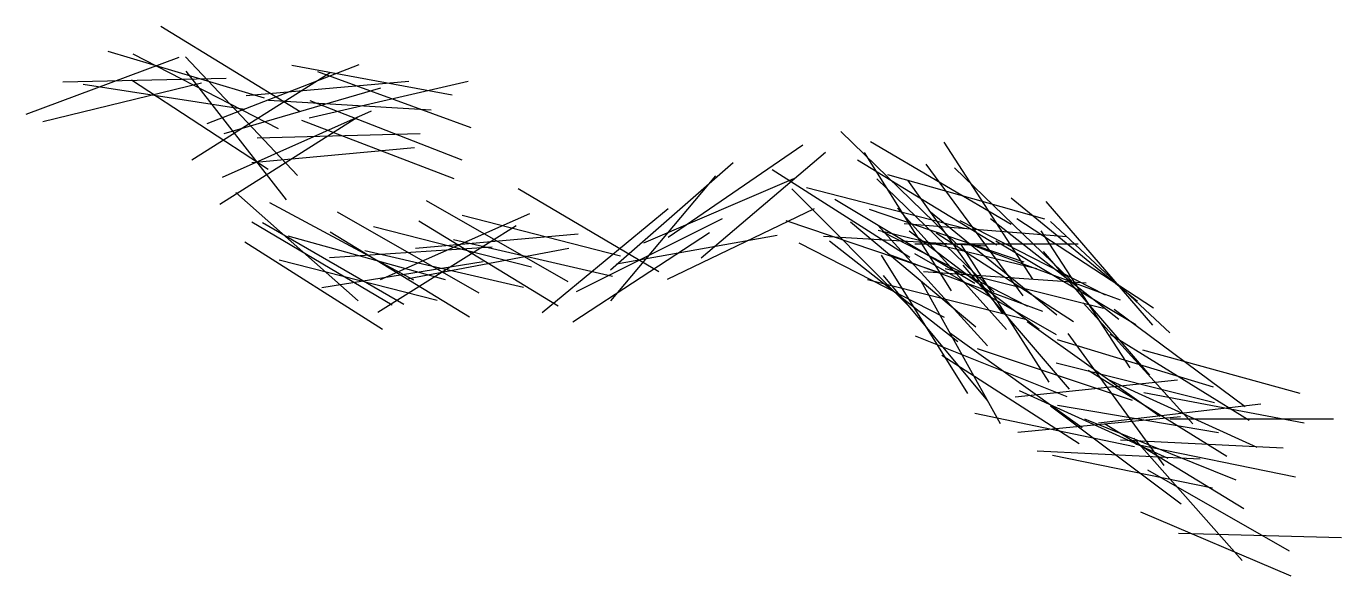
# Model space of a CAD drawing. Extents: x 450045 to 455000, y 6465319 to 6474780.
# Drawn here: x 450988.32 to 451012.02, y 6467457.03 to 6467466.92 of the extents above; entities that cross this region are included whole.
import ezdxf

# ---------------------------------------------------------------- set-up
doc = ezdxf.new("R2010")
doc.units = 0

msp = doc.modelspace()

# ---------------------------------------------------------------- linework, layer by layer
at = {"layer": 'cliff3'}
for points in [[(450990.746, 6467466.918), (450993.254, 6467465.382)], [(450989.791, 6467466.47), (450992.609, 6467465.63)], [(450988.322, 6467465.337), (450991.078, 6467466.363)], [(450990.242, 6467466.42), (450992.858, 6467465.08)], [(450991.193, 6467466.37), (450993.207, 6467464.23)], [(450991.58, 6467465.167), (450994.32, 6467466.233)], [(450991.195, 6467466.108), (450993.005, 6467463.792)], [(450991.306, 6467464.516), (450993.794, 6467466.084)], [(450993.105, 6467466.219), (450995.995, 6467465.681)], [(450993.569, 6467466.104), (450996.331, 6467465.096)], [(450988.622, 6467465.203), (450991.478, 6467465.897)], [(450988.98, 6467465.917), (450991.92, 6467465.983)], [(450989.347, 6467465.874), (450992.253, 6467465.426)], [(450990.22, 6467465.956), (450992.68, 6467464.344)], [(450991.889, 6467464.988), (450994.711, 6467465.812)], [(450992.286, 6467465.669), (450995.214, 6467465.931)], [(450993.417, 6467465.272), (450996.283, 6467465.928)], [(450992.683, 6467465.588), (450995.617, 6467465.412)], [(450993.431, 6467465.584), (450996.169, 6467464.516)], [(450991.808, 6467463.713), (450994.292, 6467465.287)], [(450991.857, 6467464.203), (450994.543, 6467465.397)], [(450993.277, 6467465.225), (450996.023, 6467464.175)], [(450992.48, 6467464.912), (450995.42, 6467464.988)], [(451002.996, 6467465.025), (451005.104, 6467462.975)], [(451003.533, 6467464.845), (451006.067, 6467463.355)], [(451004.85, 6467464.833), (451006.45, 6467462.367)], [(450992.386, 6467464.463), (450995.314, 6467464.737)], [(450999.888, 6467463.119), (451002.312, 6467464.781)], [(451000.48, 6467462.748), (451002.72, 6467464.652)], [(451003.415, 6467464.643), (451004.985, 6467462.157)], [(450998.844, 6467462.532), (451001.056, 6467464.468)], [(451001.759, 6467464.337), (451004.241, 6467462.763)], [(451003.295, 6467464.515), (451005.805, 6467462.985)], [(451004.527, 6467464.433), (451006.273, 6467462.067)], [(451005.042, 6467464.371), (451007.158, 6467462.329)], [(450998.853, 6467461.976), (451000.747, 6467464.224)], [(450999.449, 6467463.021), (451002.151, 6467464.179)], [(451003.642, 6467464.171), (451005.758, 6467462.129)], [(451003.835, 6467464.249), (451006.665, 6467463.451)], [(451004.196, 6467464.146), (451005.904, 6467461.754)], [(450992.098, 6467463.923), (450994.302, 6467461.977)], [(450997.185, 6467463.999), (450999.715, 6467462.501)], [(451002.111, 6467463.989), (451004.189, 6467461.911)], [(451002.376, 6467464.015), (451005.224, 6467463.285)], [(450992.705, 6467463.745), (450995.295, 6467462.355)], [(450995.524, 6467463.779), (450998.076, 6467462.321)], [(450997.617, 6467461.763), (450999.883, 6467463.637)], [(450999.876, 6467462.362), (451002.524, 6467463.638)], [(451002.889, 6467463.806), (451005.411, 6467462.294)], [(451003.508, 6467463.623), (451006.292, 6467462.677)], [(451004.017, 6467463.643), (451005.983, 6467461.457)], [(451006.062, 6467463.831), (451008.338, 6467461.969)], [(451006.687, 6467463.761), (451008.613, 6467461.539)], [(450992.385, 6467463.399), (450994.915, 6467461.901)], [(450993.924, 6467463.579), (450996.476, 6467462.121)], [(450994.705, 6467462.356), (450997.395, 6467463.544)], [(450995.395, 6467463.415), (450997.905, 6467461.885)], [(450996.176, 6467463.514), (450999.024, 6467462.786)], [(450998.235, 6467462.143), (451000.865, 6467463.457)], [(451002.008, 6467463.423), (451004.792, 6467462.477)], [(451003.173, 6467463.394), (451005.427, 6467461.506)], [(451004.61, 6467463.578), (451006.89, 6467461.722)], [(451005.142, 6467463.42), (451007.758, 6467462.08)], [(451005.693, 6467463.457), (451008.007, 6467461.643)], [(451006.169, 6467463.454), (451008.631, 6467461.846)], [(451006.775, 6467463.402), (451008.925, 6467461.398)], [(450992.576, 6467463.383), (450995.124, 6467461.917)], [(450993.795, 6467463.215), (450996.305, 6467461.685)], [(450994.576, 6467463.314), (450997.424, 6467462.586)], [(450994.655, 6467461.768), (450997.145, 6467463.332)], [(450995.336, 6467462.92), (450998.264, 6467463.18)], [(450998.169, 6467461.597), (451000.631, 6467463.203)], [(450998.953, 6467462.642), (451001.847, 6467463.158)], [(451003.662, 6467463.339), (451005.638, 6467461.161)], [(451003.671, 6467463.245), (451006.529, 6467462.555)], [(451003.742, 6467463.22), (451006.358, 6467461.88)], [(451004.135, 6467463.365), (451007.065, 6467463.135)], [(451004.228, 6467463.237), (451006.572, 6467461.463)], [(451004.715, 6467463.198), (451007.185, 6467461.602)], [(451006.599, 6467463.233), (451008.201, 6467460.767)], [(450992.259, 6467463.037), (450994.741, 6467461.463)], [(450993.033, 6467463.142), (450995.867, 6467462.358)], [(450993.783, 6467462.752), (450996.717, 6467462.948)], [(450995.206, 6467462.377), (450998.094, 6467462.923)], [(450996.018, 6467463.081), (450998.882, 6467462.419)], [(451002.242, 6467463.02), (451004.858, 6467461.68)], [(451002.683, 6467463.136), (451005.617, 6467462.964)], [(451002.793, 6467463.057), (451005.107, 6467461.243)], [(451004.33, 6467463), (451007.27, 6467463)], [(451005.157, 6467462.988), (451006.743, 6467460.512)], [(451005.271, 6467463.01), (451008.029, 6467461.99)], [(451005.787, 6467463.052), (451008.313, 6467461.548)], [(450992.876, 6467462.715), (450995.724, 6467461.985)], [(450993.649, 6467462.215), (450996.551, 6467462.685)], [(450994.418, 6467462.881), (450997.282, 6467462.219)], [(451003.721, 6467462.797), (451005.279, 6467460.303)], [(451003.871, 6467462.81), (451006.629, 6467461.79)], [(451004.324, 6467462.829), (451006.876, 6467461.371)], [(451006.641, 6467462.864), (451008.559, 6467460.636)], [(451004.483, 6467462.5), (451007.417, 6467462.3)], [(451004.874, 6467462.557), (451007.726, 6467461.843)], [(451005.193, 6467462.616), (451007.107, 6467460.384)], [(451003.474, 6467462.357), (451006.326, 6467461.643)], [(451003.759, 6467462.429), (451005.641, 6467460.171)], [(451004.436, 6467462.335), (451005.864, 6467459.765)], [(451007.365, 6467461.941), (451009.335, 6467459.759)], [(451007.92, 6467461.827), (451010.28, 6467460.073)], [(451006.354, 6467461.604), (451008.746, 6467459.896)], [(451004.335, 6467461.346), (451007.065, 6467460.254)], [(451004.954, 6467461.404), (451007.346, 6467459.696)], [(451006.893, 6467461.276), (451009.707, 6467460.424)], [(451007.085, 6467461.389), (451008.815, 6467459.011)], [(451007.85, 6467461.374), (451010.35, 6467459.826)], [(451005.455, 6467461.115), (451008.245, 6467460.185)], [(451008.433, 6467461.09), (451011.267, 6467460.31)], [(451004.813, 6467460.995), (451007.287, 6467459.405)], [(451006.874, 6467460.857), (451009.726, 6467460.143)], [(451006.138, 6467460.246), (451009.062, 6467460.554)], [(451007.451, 6467460.725), (451009.949, 6467459.175)], [(451007.812, 6467460.558), (451010.488, 6467459.342)], [(451006.212, 6467460.358), (451008.888, 6467459.142)], [(451008.455, 6467460.323), (451011.345, 6467459.777)], [(451006.774, 6467460.082), (451009.126, 6467458.318)], [(451006.901, 6467460.096), (451009.799, 6467459.604)], [(451007.64, 6467459.778), (451010.56, 6467460.122)], [(451005.411, 6467459.949), (451008.289, 6467459.351)], [(451006.187, 6467459.607), (451009.113, 6467459.893)], [(451007.387, 6467459.852), (451010.113, 6467458.748)], [(451008.93, 6467459.85), (451011.87, 6467459.85)], [(451007.746, 6467459.767), (451010.254, 6467458.233)], [(451008.032, 6467459.473), (451010.968, 6467459.327)], [(451008.273, 6467459.499), (451010.227, 6467457.301)], [(451008.31, 6467459.396), (451011.19, 6467458.804)], [(451006.532, 6467459.273), (451009.468, 6467459.127)], [(451006.81, 6467459.196), (451009.69, 6467458.604)], [(451008.524, 6467458.929), (451011.076, 6467457.471)], [(451008.397, 6467458.175), (451011.103, 6467457.025)], [(451009.081, 6467457.79), (451012.019, 6467457.71)]]:
    msp.add_lwpolyline(points, dxfattribs=at)

doc.saveas('drawing.dxf')
